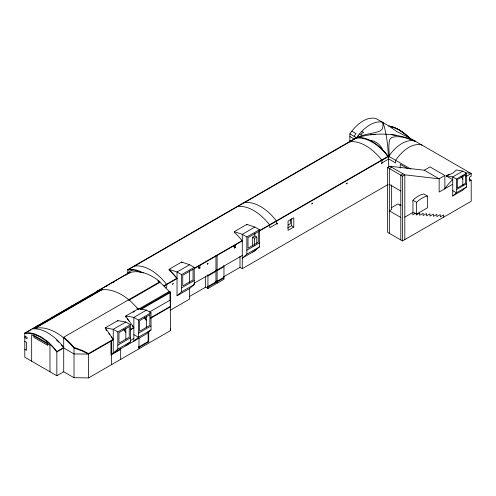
<?xml version="1.0" encoding="UTF-8"?>
<svg xmlns="http://www.w3.org/2000/svg" width="496" height="496" viewBox="0 0 496 496"><rect width="100%" height="100%" fill="white"/><g stroke="black" fill="none" stroke-linecap="round" stroke-linejoin="round"><path stroke-width="0.74" d="M444.304 189.057L444.875 188.213M349.872 141.992L349.872 133.877L351.807 131.186A29.996 17.317 -60 0 1 376.197 118.674L389.124 126.139L396.509 131.397L409.057 137.646L471.2 173.526L471.2 176.167L469.483 177.159L469.483 181.127L471.2 180.135L471.2 201.277L402.523 240.932L387.643 232.339L387.643 167.574L389.93 166.253L424.272 170.221L439.152 178.808L444.875 175.503L444.875 188.722A29.996 17.317 -60 0 1 451.069 181.22L452.743 179.701L446.35 176.012L453.102 172.986L456.425 169.967L462.811 171.12L466.476 173.234L466.476 186.98L462.811 190.148L452.743 195.963L452.743 176.936L462.811 171.12M354.082 136.307L356.016 133.616L351.807 131.186M141.031 272.502L138.248 271.343A42.898 24.769 60 0 0 127.813 270.004L356.736 137.838L358.67 135.148M446.35 176.012L447.107 175.348M189.627 264.721L177.035 271.988L177.035 295.777L181.61 291.815L194.203 284.543L194.203 267.363L189.627 264.721L181.617 262.074L169.024 269.347L169.341 270.215A42.898 24.769 60 0 1 177.035 278.597L164.238 285.987M130.411 341.856L117.819 349.128L113.243 353.09L113.243 329.301L125.829 322.028L130.411 324.675L130.411 341.856L125.829 345.824M177.035 295.777L189.621 288.511L194.203 284.543M125.86 317.111L125.86 315.964L138.452 308.698L146.432 310.136L151.013 312.778L151.013 329.964L146.432 333.926L111.526 354.082M259.445 246.878L246.853 254.144L242.277 258.112L254.87 250.84L259.445 246.878L259.445 229.698L254.87 227.05L246.853 224.409L234.267 231.675L234.583 232.55A42.898 24.769 60 0 1 242.277 240.932L194.203 268.683M252.693 252.098L256.767 249.197M452.743 195.963L456.401 192.795L466.476 186.98M170.165 292.454L170.469 330.621L88.586 377.902L74.016 377.723L63.717 371.777L56.848 375.739L24.8 357.238L24.8 333.039L127.813 273.563L127.813 269.601L356.165 137.764L358.1 137.504A41.459 23.938 60 0 1 386.285 153.779L388.79 157.003L389.36 156.674C389.168 150.902 388.126 144.937 389.862 139.357L391.666 137.516C399.708 135.098 408.208 138.452 415.685 141.472M383.637 122.307L383.067 122.642C387.717 136.896 388.418 152.464 388.79 167.357M133.436 269.409L127.813 272.651L130.318 272.484M96.639 291.561L127.813 273.426C132.705 271.12 138.341 271.368 143.456 272.719A52.644 30.399 60 0 1 157.368 279.744L159.867 281.734L159.867 282.385L128.7 300.378M25.426 333.089L26.672 332.363M27.919 331.644L31.043 329.84M32.333 329.096L48.992 319.48M50.325 318.711L58.317 314.098M59.65 313.323L93.632 293.706M94.965 292.938L96.962 291.784M98.958 290.631L101.624 289.094M112.952 282.553L114.285 281.784M125.91 275.075L127.181 274.338M56.848 375.739L56.848 351.546L63.717 347.578L61.783 345.092A41.459 23.938 60 0 0 53.531 336.84C47.901 332.351 41.056 328.575 33.647 328.817L101.085 289.887M33.647 328.817L35.228 328.29L102.666 289.354M63.717 371.777L63.717 337.243L159.867 281.734M254.87 227.05L242.277 234.323L234.267 231.675M163.829 285.814L177.035 278.188L169.024 269.347L177.035 271.988L181.61 274.629L194.203 267.363M223.634 276.805L239.99 267.363L242.277 268.683L242.277 234.323L246.853 236.964L259.445 229.698M194.289 268.231L242.277 240.523M258.881 230.938L388.213 156.265M259.396 231.043L388.79 156.339L390.724 153.655A29.996 17.317 -60 0 1 413.18 140.684L415.115 141.143C407.557 137.615 399.373 135.575 391.108 134.621L391.071 134.627C379.576 133.412 367.765 134.242 356.736 137.838L349.872 133.877M252.693 246.14L252.693 237.2L254.87 235.941L256.767 237.038L256.767 243.121M165.484 287.909L166.73 287.19L166.73 284.543A42.898 24.769 60 0 0 134.683 266.042M199.925 265.379L199.925 268.026L198.784 268.683L198.784 266.042M235.408 244.894L235.408 247.535L234.267 248.198L234.267 245.557M111.259 336.927L113.243 339.872L88.586 354.107L74.016 353.933L63.717 347.987L56.848 351.949A42.898 24.769 60 0 0 24.8 333.448M252.693 237.2L254.591 238.297L256.767 237.038M63.717 337.243L70.252 343.139L74.016 347.361L82.652 350.604L88.586 353.561L113.243 339.326L105.257 327.862L117.85 320.596L125.829 322.028M133.151 312.288L134.472 311.525M96.646 291.419L99.677 290.278A52.644 30.399 60 0 1 126.201 297.736L130.789 301.394L138.452 309.225L169.62 291.233L170.165 291.846L170.184 292.621L140.796 309.591M140.325 309.076L170.165 291.846L170.165 301.611M288.064 225.072L290.352 223.746L290.352 219.784M181.61 287.847L194.203 280.581M246.853 250.182L259.445 242.91M391.648 167.245L389.36 168.566L389.36 233.331M287.68 227.931L291.493 225.73L293.787 227.05L293.787 217.8L288.064 221.104L288.064 230.355L293.787 227.05M146.432 310.136L133.846 317.403L125.86 315.964M194.203 283.222L215.952 270.667L215.376 270.339L215.376 271.027L215.952 271.362L207.936 275.987L207.365 275.658L207.365 274.964L207.936 275.292M217.093 255.465L217.093 270.004L216.523 269.675L216.523 270.339L242.277 255.471M217.093 270.667L223.963 266.705L223.963 277.276L216.523 281.573L216.523 280.91L217.093 281.238L217.093 270.667L216.523 270.339M149.321 312.108L170.345 299.968M105.257 327.862L113.243 329.301L117.819 331.942L130.411 324.675M151.013 329.964L138.421 337.23L133.846 341.198L133.846 317.403L138.421 320.05L151.013 312.778M130.504 329.363L133.846 327.434L125.86 316.498M150.443 317.849L170.469 306.286M130.504 329.908L133.846 327.98M150.703 318.246L170.469 306.832L170.326 299.559M189.292 296.633L205.648 287.19L207.936 288.511L215.952 283.886L215.952 255.576M207.936 275.987L207.936 286.527L207.365 286.198L207.365 286.855L215.952 281.902L215.376 281.573M403.093 173.854L400.805 175.175L400.805 239.94M207.365 286.855L207.936 287.19L215.952 282.565M216.523 281.573L217.093 281.902L223.963 277.94L223.963 279.26L217.093 283.222L215.376 282.23M170.444 310.155L189.621 299.088L189.627 288.511M242.277 268.683L388.12 184.481M387.643 167.574L402.523 176.167L404.81 174.846L439.152 178.808L439.152 192.026L452.743 184.183M117.819 345.16L130.411 337.894M138.421 333.262L151.013 325.996M424.272 170.221L429.995 166.916L444.875 175.503M130.504 340.479L133.846 338.551M148.149 331.75L148.149 341.527L138.421 347.144L138.992 347.473L148.726 341.856L148.726 331.421M446.35 176.21L446.35 175.782L449.054 174.226M391.27 207.781L397.947 203.924L401.177 205.79M399.664 205.177L400.805 204.519M446.35 175.782L452.743 176.936L456.401 179.05L466.476 173.234M466.042 176.502L471.2 173.526A29.996 17.317 -60 0 0 465.744 173.061M404.81 217.136L412.827 212.511L412.827 214.762L415.685 213.106M456.401 189.621L466.476 183.805M416.584 214.111L427.453 207.83L427.453 196.069L423.813 193.967A23.473 13.553 -60 0 0 412.939 200.241L412.939 212.009L416.584 214.111L416.584 202.343A23.473 13.553 -60 0 1 427.453 196.069M356.736 137.838C363.971 133.715 372.651 134.081 380.19 130.888L381.994 129.357L382.788 127.577L382.968 124.322L382.565 122.524M106.652 285.808L106.101 286.018L106.38 286.18M370.593 134.757L375.615 134.28M127.813 269.601L129.747 269.34A41.459 23.938 60 0 1 140.907 271.783L143.301 273.029M127.813 273.563L129.27 273.37L128.706 273.091M24.8 333.039L26.728 332.785A41.459 23.938 60 0 1 34.98 334.056L40.827 336.753L46.667 340.802A41.459 23.938 60 0 1 54.92 349.054L56.848 351.546M35.228 328.29L39.103 327.806A52.836 30.504 60 0 1 61.089 335.817L65.553 339.345L74.016 347.956L81.604 350.777L88.586 354.107M396.236 135.346L391.108 134.621M388.833 126.071L393.886 127.429L399.032 129.878M369.842 140.275C375.54 140.771 380.407 144.528 382.689 149.687M409.522 138.093C403.887 132.531 397.067 127.584 389.124 126.139C396.85 127.54 403.527 132.258 409.057 137.646M413.397 140.74L408.816 138.093L410.533 138.502L410.533 139.128M469.197 178.975L471.2 180.135M361.888 131.434L363.605 132.426L361.317 133.746L361.317 135.017L359.6 134.025M452.743 190.681L456.401 192.795L456.401 179.05M386.849 155.223L410.843 169.074M388.79 157.003L388.213 156.674A42.898 24.769 60 0 0 356.165 138.167L356.165 137.764M407.427 168.429L400.235 164.275L400.235 168.051M349.872 136.518L354.243 139.041M349.872 140.48L351.013 141.143M389.93 166.253L404.81 174.846L404.81 239.605M389.36 184.425L400.805 191.034M412.939 200.241L416.584 202.343M400.805 217.471L389.36 210.862L391.648 209.541L391.648 184.934M233.69 246.549L235.408 247.535M223.392 265.713L223.963 266.042M223.392 266.371L223.963 266.705M223.392 276.948L223.963 277.276M223.392 277.605L223.963 277.94M198.784 267.363L199.925 268.026M148.149 340.864L148.726 341.198M148.149 341.527L148.726 341.856M133.846 334.589L138.421 337.23L138.421 320.05M138.421 346.481L138.992 346.816M120.106 348.465L120.683 348.793L120.683 359.371M120.106 349.128L120.683 349.457L110.949 355.074L110.949 341.192M24.8 336.09L27.088 337.41L27.088 338.731L24.8 337.41M24.8 341.378L26.517 342.37L26.517 350.3L24.8 349.308M399.1 129.915L404.686 133.74L410.087 138.644M157.765 280.724L161.702 283.83L169.62 291.846L169.62 291.233M182.286 262.669L181.617 262.074L181.61 262.675M136.915 308.152L137.938 309.275M127.267 318.816L128.991 321.024M105.803 329.604L106.665 330.708M108.816 333.467L109.678 334.571M144.454 317.762L146.432 320.707M132.258 325.624L133.449 327.391M123.851 329.66L125.829 332.605M461.199 176.669L462.811 179.143M144.541 317.266L146.432 320.162M123.938 329.158L125.829 332.06M170.388 328.327L170.469 330.621M462.811 175.708L462.811 185.622M443.728 217.143L443.728 214.892L440.293 216.876L440.293 214.625L436.864 216.609L436.864 214.365L433.43 216.349L433.43 214.098L429.995 216.082L429.995 213.838L426.56 215.816L426.56 213.571L423.125 215.555L423.125 213.305L419.69 215.289L419.69 213.044L416.256 215.022L416.256 213.528M402.523 176.167L402.523 240.932M381.92 159.898L381.92 163.482L381.461 163.742L381.461 163.215L388.79 158.987L395.653 162.948L395.653 160.307A29.996 17.317 -60 0 1 421.984 145.111M291.493 218.792L291.493 225.73M254.87 233.256L254.87 235.941M254.591 238.297L254.591 245.136M246.853 224.409L246.853 225.01M246.853 236.964L246.853 254.144M239.99 256.351L239.99 267.363M217.093 281.902L217.093 283.222M207.936 287.19L207.936 288.511M205.648 276.173L205.648 287.19M189.627 270.921L189.627 282.807M181.61 274.629L181.61 291.815M146.432 316.305L146.432 327.317M138.992 338.222L138.992 348.793M138.452 308.698L138.452 309.225M125.829 328.637L125.829 339.214M117.85 320.596L117.85 321.123M117.819 331.942L117.819 349.128M111.526 340.864L111.526 364.653M88.586 353.561L88.586 377.902M74.016 347.361L74.016 377.723M49.984 371.777L49.984 345.34L31.67 334.769L31.67 361.2M56.563 340.101A42.898 24.769 60 0 1 58.689 342.178M61.262 344.98A42.898 24.769 60 0 1 63.717 347.987M244.565 202.604A42.898 24.769 60 0 1 276.613 221.104L276.613 223.746L269.75 227.714L269.75 225.072A42.898 24.769 60 0 0 237.696 206.565M349.872 141.806A42.898 24.769 60 0 1 381.92 160.307M356.395 138.037A31.105 17.955 -60 0 1 383.408 122.444M37.25 326.095L36.791 326.362L37.994 325.996L37.25 326.095M72.044 306.007L71.585 306.268L72.788 305.908L72.044 306.007M193.056 269.347L182.757 275.292L182.757 285.87L193.056 279.918L193.056 269.347M258.304 231.675L248 237.627L248 248.198L258.304 242.253L258.304 231.675M173.141 283.489L172.682 284.282L173.141 283.489M207.936 263.401L207.483 264.188L207.936 263.401M277.531 223.219L277.072 224.012L277.531 223.219M312.325 203.131L311.872 203.924L312.325 203.131M347.126 183.043L346.667 183.836L347.126 183.043M129.264 326.659L118.966 332.605L118.966 343.176L129.264 337.23L129.264 326.659M149.866 314.762L139.568 320.707L139.568 331.285L149.866 325.333L149.866 314.762M465.558 174.821L457.318 179.577L457.318 188.034L465.558 183.278L465.558 174.821M107.111 285.541L106.553 285.752L107.582 285.814L107.111 285.541M47.69 343.362L33.957 335.426L33.957 337.41L47.69 345.34L47.69 343.362"/></g></svg>
